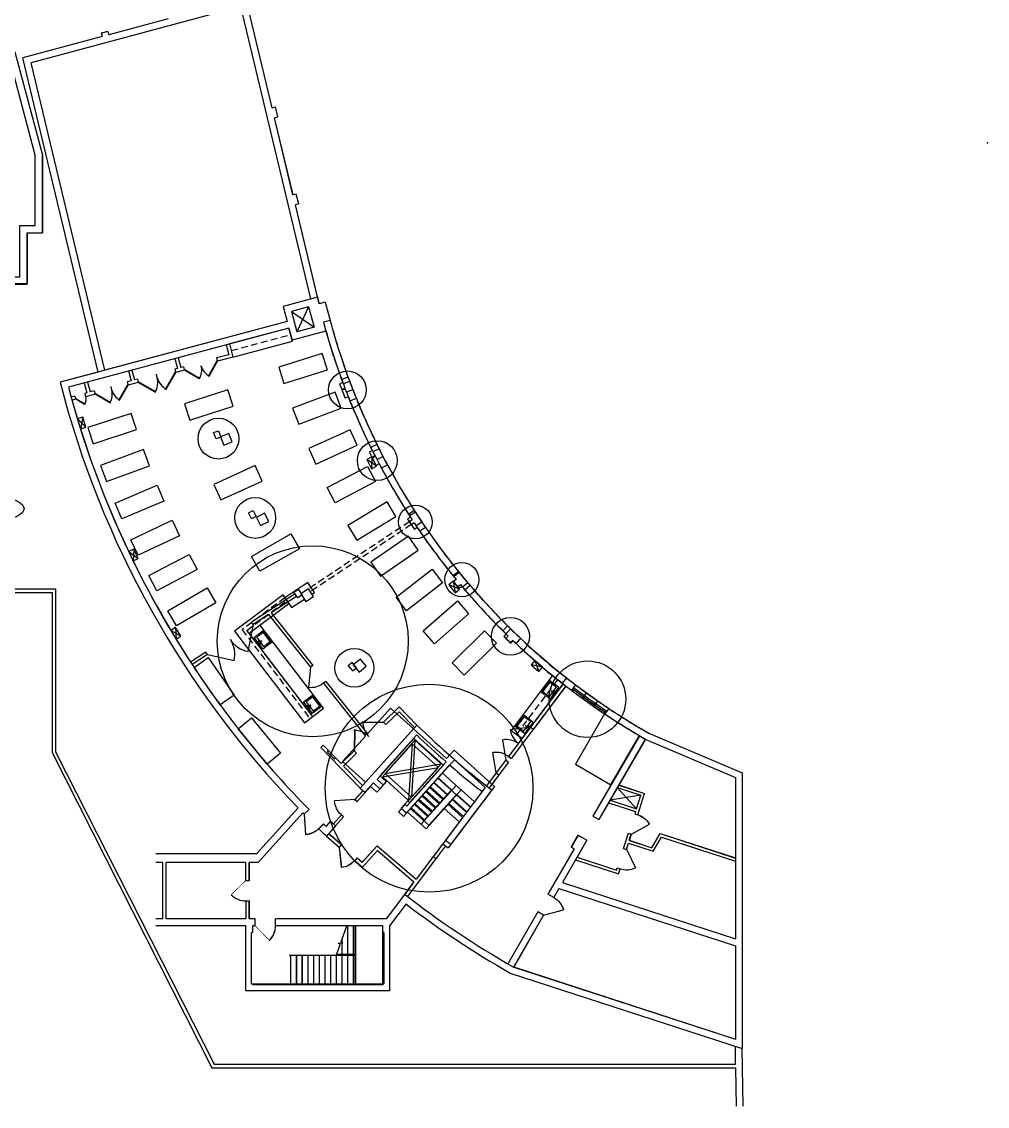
# Model space of a CAD drawing. Extents: x 768 to 5193, y 49 to 3217.
# Drawn here: x 3499 to 5193, y 49 to 1952 of the extents above; entities that cross this region are included whole.
import ezdxf

# ---------------------------------------------------------------- set-up
doc = ezdxf.new("R2010")
doc.units = 0
doc.header["$LTSCALE"] = 96
doc.header["$MEASUREMENT"] = 0
doc.linetypes.add('DASHED4', pattern=[0.1875, 0.125, -0.0625])
doc.layers.get('0').update_dxf_attribs({"linetype": 'CONTINUOUS'})
for name, color, linetype in [('A-CASE-EXST', 30, 'CONTINUOUS'), ('A-CASE-OVHD-EXST', 34, 'DASHED4'), ('A-DOOR', 2, 'CONTINUOUS'), ('A-DOOR-EXST', 8, 'CONTINUOUS'), ('A-DOOR-SWNG-EXST', 203, 'CONTINUOUS'), ('A-FLOR-CASE', 3, 'CONTINUOUS'), ('A-FLOR-SHFT', 1, 'CONTINUOUS'), ('A-FLOR-STRS', 2, 'CONTINUOUS'), ('A-FURN-EXST', 34, 'CONTINUOUS'), ('A-GLAZ', 2, 'CONTINUOUS'), ('A-GLAZ-EXST', 30, 'CONTINUOUS'), ('A-GLAZ-SILL-EXST', 34, 'CONTINUOUS'), ('A-OVHD-EXST', 30, 'DASHED4'), ('A-ROOF-BELOW-EXST', 34, 'CONTINUOUS'), ('A-VERT-STRS-EXST', 34, 'CONTINUOUS'), ('A-WALL-EXST', 7, 'CONTINUOUS'), ('A-WALL-FULL', 6, 'CONTINUOUS'), ('A-WALL-SHFT-EXST', 34, 'CONTINUOUS'), ('A-WALL-SILL', 1, 'CONTINUOUS'), ('E-PANL-EXST', 30, 'CONTINUOUS'), ('L-EXTERIOR', 8, 'CONTINUOUS'), ('M-HVAC-EXST', 30, 'CONTINUOUS'), ('P-FIXT-203', 203, 'CONTINUOUS'), ('P-FIXT-EXST', 34, 'CONTINUOUS'), ('RED MARKUP', 1, 'CONTINUOUS')]:
    doc.layers.add(name, color=color, linetype=linetype)
doc.layers.add('A-NPLT', color=15, linetype='CONTINUOUS', plot=False)

# ---------------------------------------------------------------- blocks, each defined once
blk = doc.blocks.new('PP-FPLL-unverified$0$90S1')
blk.add_line((-0.5, 0), (0.207, 0.707))
blk.add_arc((-0.5, 0), 1, 0, 45)
blk = doc.blocks.new('SinkKitch-Plan')
for p, q in [((-12.5, 0.1), (-12.5, 20.1)), ((-12.5, 20.1), (12.5, 20.1)), ((12.5, 0.1), (12.5, 20.1)), ((-12.5, 0), (12.5, 0)), ((-0.3, 6.4), (-0.3, 3.3)), ((0.3, 6.4), (0.3, 3.3))]:
    blk.add_line(p, q)
for centre in [(-2.7, 2.3), (2.8, 2.3)]:
    blk.add_circle(centre, 0.5)
for centre, radius, start, end in [((0, 2.3), 1, 108.9656, 71.0344), ((0, 6.4), 0.325, 0, 180)]:
    blk.add_arc(centre, radius, start, end)
at = {"layer": 'P-FIXT-203', "linetype": 'ByBlock'}
for p, q in [((-10.5, 4.1), (-10.5, 18.1)), ((-10.5, 18.1), (10.5, 18.1)), ((-10.5, 4), (-0.3, 4)), ((-0.3, 3.3), (-0.3, 2.3)), ((0.3, 4), (10.5, 4)), ((0.3, 3.3), (0.3, 2.3)), ((10.5, 4.1), (10.5, 18.1))]:
    blk.add_line(p, q, dxfattribs=at)
blk.add_arc((0, 2.3), 0.325, 180, 0, dxfattribs=at)
blk = doc.blocks.new('*U28')
blk.add_lwpolyline([(22.1, 20.3), (21.2, 21.2), (0, 0), (0.9, -0.9)], close=True)
at = {"layer": 'A-DOOR-SWNG-EXST', "linetype": 'ByBlock'}
blk.add_arc((-3.8, -1.6), 33.8, 2.6511, 43.7611, dxfattribs=at)
blk = doc.blocks.new('*U29')
blk.add_lwpolyline([(24.9, 23.2), (24, 24), (0, 0), (0.9, -0.9)], close=True)
at = {"layer": 'A-DOOR-SWNG-EXST', "linetype": 'ByBlock'}
blk.add_arc((-4.3, -1.8), 38.3, 2.6511, 43.7611, dxfattribs=at)
blk = doc.blocks.new('*U27')
blk.add_lwpolyline([(13.6, 11.8), (12.7, 12.7), (0, 0), (0.9, -0.9)], close=True)
at = {"layer": 'A-DOOR-SWNG-EXST', "linetype": 'ByBlock'}
blk.add_arc((-2.3, -0.9), 20.3, 2.6511, 43.7611, dxfattribs=at)
blk = doc.blocks.new('*U30')
blk.add_lwpolyline([(26.3, 24.6), (25.5, 25.5), (0, 0), (0.9, -0.9)], close=True)
at = {"layer": 'A-DOOR-SWNG-EXST', "linetype": 'ByBlock'}
blk.add_arc((-4.5, -1.9), 40.6, 2.6511, 43.7611, dxfattribs=at)
blk = doc.blocks.new('cadaver table')
at = {"layer": 'A-FURN-EXST'}
blk.add_lwpolyline([(3191.6, 439.5), (3271.6, 439.5), (3271.6, 469.5), (3191.6, 469.5)], close=True, dxfattribs=at)
blk = doc.blocks.new('All')
at = {"layer": 'A-CASE-EXST'}
for points in [[(2777.9, 595.4), (2882.2, 623.4), (2876, 646.6), (2771.7, 618.6)], [(2865.8, 178.6), (2780.9, 114.7), (2903.5, -46), (2917.8, -35), (2806.1, 111.3), (2875.8, 163.5)], [(3285.1, -73.7), (3357.3, 22.1), (3338.1, 36.6), (3265.9, -59.3)]]:
    blk.add_lwpolyline(points, close=True, dxfattribs=at)
blk.add_lwpolyline([(2917.8, -35), (2936.9, -20.5), (2825.2, 125.9)], dxfattribs=at)
at = {"layer": 'A-CASE-OVHD-EXST'}
blk.add_line((2774.8, 607), (2879.1, 635), dxfattribs=at)
blk.add_lwpolyline([(3285.1, -73.7), (3275.5, -66.5), (3347.7, 29.4), (3357.3, 22.1)], dxfattribs=at)
at = {"layer": 'A-DOOR-EXST'}
blk.add_line((3239.7, -133.9), (3233.8, -98.4), dxfattribs=at)
at = {"layer": 'A-DOOR-EXST', "const_width": 1}
for points in [[(2800.7, -322.5), (2774.9, -347.6)], [(2816.7, -402), (2841.8, -427.9)]]:
    blk.add_lwpolyline(points, dxfattribs=at)
at = {"layer": 'A-DOOR-EXST'}
for points in [[(2774.9, -347.6, 0.202787), (2800.7, -358.5)], [(2841.8, -427.9, 0.202787), (2852.7, -402)]]:
    blk.add_lwpolyline(points, format="xyb", dxfattribs=at)
blk.add_arc((3239.7, -133.9), 36, 53, 99.4342, dxfattribs=at)
at = {"layer": 'A-GLAZ-EXST'}
blk.add_line((3394.1, -1.8), (3430.2, -26.9), dxfattribs=at)
at = {"layer": 'A-GLAZ-SILL-EXST'}
for p, q in [((3395.9, 0.7), (3392.3, -4.2)), ((3394.2, 1.8), (3433.6, -25.6)), ((3397.8, 6.6), (3437.2, -20.8)), ((3392.3, -4.2), (3390.7, -3.1)), ((3392.3, -4.2), (3428.4, -29.4)), ((3432, -24.5), (3428.4, -29.4)), ((3430.1, -30.5), (3428.4, -29.4))]:
    blk.add_line(p, q, dxfattribs=at)
for centre, radius, start, end in [((4110.5, 973.3), 1203.6, 195.0901, 200.4512), ((4191.3, 1001.6), 1301.3, 196.0786, 200.3747), ((4070.2, 956.8), 1172, 201.9623, 206.7334), ((4070.2, 956.8), 1160, 201.9623, 206.7334), ((4136.2, 992), 1246.9, 208.2988, 212.7835), ((4136.2, 992), 1234.9, 208.2988, 212.7835), ((4050.1, 933.8), 1142.9, 214.2879, 219.1808), ((4050.1, 933.8), 1130.9, 214.2879, 219.1808), ((4004.3, 882.5), 1062.8, 220.3261, 225.5284), ((4004.3, 882.5), 1074.8, 220.3261, 225.5284), ((3954.6, 802.8), 971, 226.2266, 232.4518), ((3954.6, 802.8), 983, 226.2266, 232.4518)]:
    blk.add_arc(centre, radius, start, end, dxfattribs=at)
at = {"layer": 'A-NPLT'}
blk.add_point((4101.4, 971.3), dxfattribs=at)
at = {"layer": 'A-OVHD-EXST'}
for p, q in [((3087.4, 306.7), (2910.5, 189)), ((3090.7, 301.7), (2913.8, 184.1))]:
    blk.add_line(p, q, dxfattribs=at)
at = {"layer": 'A-ROOF-BELOW-EXST'}
for p, q in [((2791.8, 1210.6), (2423.8, 1111.9)), ((2664.4, 1188.8), (2560.1, 1160.9)), ((2558.6, 1166.7), (2547, 1163.6)), ((2547, 1163.6), (2548.5, 1157.8)), ((2558.6, 1166.7), (2560.1, 1160.9)), ((2548.5, 1157.8), (2409.4, 1120.5))]:
    blk.add_line(p, q, dxfattribs=at)
at = {"layer": 'A-ROOF-BELOW-EXST', "extrusion": (0, 0, -1)}
for p, q in [((2914.7, 697.7), (2791.8, 1210.6)), ((2846.7, 1033), (2804.8, 1208.2)), ((2541.3, 569.3), (2409.4, 1120.5)), ((2552.9, 572.4), (2423.8, 1111.9)), ((2846.7, 1033), (2852.6, 1034.4)), ((2856.7, 1016.9), (2852.6, 1034.4)), ((2850.9, 1015.5), (2856.7, 1016.9)), ((2883.3, 880.3), (2850.9, 1015.5)), ((2889.1, 881.7), (2883.3, 880.3)), ((2893.3, 864.2), (2889.1, 881.7)), ((2893.3, 864.2), (2887.5, 862.8)), ((2926.4, 700.5), (2887.5, 862.8))]:
    blk.add_line(p, q, dxfattribs=at)
at = {"layer": 'A-VERT-STRS-EXST'}
for p, q in [((3153.5, -172.5), (3129.7, -151)), ((3137.1, -142.9), (3192.9, -193.1)), ((3112.7, -217.8), (3160.8, -164.3)), ((3139.4, -188.1), (3115.7, -166.7)), ((3146.1, -180.6), (3122.3, -159.2)), ((3119.4, -210.4), (3095.6, -188.9)), ((3126, -202.9), (3102.3, -181.5)), ((3132.7, -195.5), (3109, -174.1)), ((3179.6, -210.8), (3155, -188.7)), ((3186.2, -202), (3162.4, -180.5)), ((3121.6, -225.8), (3088.9, -196.4)), ((3173.6, -218.8), (3148.3, -196.1)), ((2979.7, -451.8), (2979.7, -402)), ((2989.7, -451.8), (2989.7, -402)), ((2992.7, -402), (2992.7, -504)), ((2969.7, -451.8), (2969.7, -424.5)), ((2992.7, -454.3), (2876.7, -454.3)), ((2879.7, -504), (2879.7, -454.3)), ((2889.7, -504), (2889.7, -454.3)), ((2899.7, -504), (2899.7, -454.3)), ((2909.7, -504), (2909.7, -454.3)), ((2919.7, -504), (2919.7, -454.3)), ((2929.7, -504), (2929.7, -454.3)), ((2939.7, -504), (2939.7, -454.3)), ((2949.7, -504), (2949.7, -454.3)), ((2959.7, -504), (2959.7, -454.3)), ((2960.2, -451.8), (2992.7, -451.8)), ((2969.7, -504), (2969.7, -454.3)), ((2979.7, -504), (2979.7, -454.3)), ((2989.7, -504), (2989.7, -454.3))]:
    blk.add_line(p, q, dxfattribs=at)
for points in [[(3169.8, -172.3), (3121.6, -225.8)], [(2959.4, -453.2), (2965.9, -435.2), (2962.6, -432.7), (2970.4, -431.9), (2967.6, -430.2), (2977.8, -402)]]:
    blk.add_lwpolyline(points, dxfattribs=at)
at = {"layer": 'A-WALL-EXST'}
for p, q in [((2926.4, 700.5), (2865.9, 684.3)), ((2926.4, 700.5), (2929.2, 688.8)), ((2939.9, 691.7), (2929.2, 688.8)), ((2939.9, 691.7), (2948.4, 660)), ((2865.9, 684.3), (2872.9, 658.2)), ((2910.6, 683.8), (2880.6, 675.8)), ((2880.6, 675.8), (2890.2, 640)), ((2910.6, 683.8), (2920.1, 648.1)), ((2872.9, 658.2), (2474.7, 551.5)), ((2920.1, 648.1), (2890.2, 640)), ((2948.4, 660), (2936.8, 656.8)), ((2936.8, 656.8), (2941, 641.2)), ((2876, 646.6), (2489.4, 542.9)), ((2876, 646.6), (2881.7, 625.3)), ((2941, 641.2), (2881.7, 625.3)), ((2765.9, 617.1), (2770.6, 599.7)), ((2771.7, 618.6), (2777.9, 595.4)), ((2676.1, 593), (2680.7, 575.6)), ((2681.9, 594.5), (2686.5, 577.2)), ((2770.6, 599.7), (2749.3, 594)), ((2749.3, 594), (2750.9, 588.2)), ((2777.9, 595.4), (2750.9, 588.2)), ((2594.9, 571.2), (2599.6, 553.9)), ((2600.7, 572.8), (2605.4, 555.4)), ((2680.7, 575.6), (2675.9, 574.3)), ((2675.9, 574.3), (2677.5, 568.5)), ((2692.9, 572.7), (2677.5, 568.5)), ((2691.4, 578.5), (2686.5, 577.2)), ((2691.4, 578.5), (2692.9, 572.7)), ((2522.5, 551.8), (2527.2, 534.4)), ((2599.6, 553.9), (2592.4, 551.9)), ((2592.4, 551.9), (2593.9, 546.1)), ((2610.2, 556.7), (2605.4, 555.4)), ((2610.2, 556.7), (2611.8, 550.9)), ((2643.1, 565.5), (2644.6, 559.7)), ((2982.7, 552.8), (2971.5, 548.6)), ((2516.7, 550.3), (2521.4, 532.9)), ((2521.4, 532.9), (2517.8, 531.9)), ((2534.4, 536.4), (2527.2, 534.4)), ((2534.4, 536.4), (2536, 530.6)), ((2563.4, 544.2), (2564.9, 538.4)), ((2611.8, 550.9), (2593.9, 546.1)), ((2974.4, 541), (2968.8, 538.9)), ((2500.4, 527.3), (2494, 525.6)), ((2502, 521.5), (2495.6, 519.8)), ((2500.4, 527.3), (2502, 521.5)), ((2517.8, 531.9), (2519.4, 526.1)), ((2536, 530.6), (2519.4, 526.1)), ((2980.3, 526), (2974.6, 523.7)), ((2994.3, 523), (2983.2, 518.5)), ((3027.1, 422.3), (3021.8, 419.5)), ((3034.2, 434.9), (3023.4, 429.6)), ((3034.5, 408.1), (3029.2, 405.3)), ((3048.9, 406.5), (3038.3, 400.9)), ((3092.4, 310), (3087.4, 306.7)), ((3098, 323.3), (3087.9, 316.8)), ((3101.2, 296.7), (3096.3, 293.3)), ((3115.7, 296.7), (3105.8, 289.9)), ((3173.5, 219.3), (3164.2, 211.7)), ((3169.3, 205.5), (3164.7, 201.7)), ((3179.6, 193.1), (3175, 189.3)), ((3194, 194.7), (3184.9, 186.9)), ((3259.8, 124), (3251.3, 115.5)), ((3257.1, 109.8), (3252.9, 105.5)), ((3268.7, 98.6), (3264.5, 94.3)), ((3282.8, 101.8), (3274.6, 93)), ((3357.3, 22.1), (3261.4, -105.2)), ((3363, 32.9), (3355.6, 23.5)), ((3362.1, 18.5), (3266.2, -108.8)), ((3397.8, 6.6), (3390.7, -3.1)), ((3069.4, -18.1), (3042.1, -44.8)), ((3100.6, -50), (3069.4, -18.1)), ((3069.3, -26.6), (3046.3, -49.1)), ((3096.3, -54.2), (3069.3, -26.6)), ((3437.2, -20.8), (3430.1, -30.5)), ((3100.6, -50), (3001.1, -160.4)), ((3042.1, -44.8), (3046.3, -49.1)), ((3100.3, -67.2), (3035.8, -138.9)), ((3491, -68.6), (3409.4, -209.8)), ((3501.4, -74.6), (3419.8, -215.8)), ((3501.3, -74.7), (3659.4, -141.7)), ((3507.4, -64.2), (3671.4, -133.8)), ((2931.8, -89.6), (2936.1, -85.5)), ((3001.1, -160.4), (2931.8, -89.6)), ((2967.7, -117.7), (2936, -85.4)), ((2990.5, -95), (2994.7, -99.2)), ((2990.7, -95.2), (2967.7, -117.7)), ((2994.9, -99.5), (2971.9, -122)), ((3261.4, -105.2), (3266.2, -108.8)), ((3005.2, -156), (2971.9, -122)), ((3157.9, -119.7), (3082.2, -203.8)), ((3151.9, -114.5), (3087.8, -185.7)), ((3024.3, -151.6), (3009.5, -168)), ((3024.3, -151.6), (3035.4, -161.7)), ((3046.9, -148.9), (3035.4, -161.7)), ((3035.8, -138.9), (3046.9, -148.9)), ((3239.7, -133.9), (3222.6, -156.6)), ((3244.5, -137.5), (3227.4, -160.3)), ((3239.7, -133.9), (3244.5, -137.5)), ((3659.4, -141.7), (3659.4, -424.8)), ((3671.4, -133.8), (3671.4, -617.3)), ((2992.1, -180.8), (3006.1, -165)), ((2996, -184.3), (3010.1, -168.5)), ((3001.1, -160.4), (3010.1, -168.5)), ((3215, -166.7), (3150.8, -251.8)), ((3232.1, -163.9), (3160.4, -259.2)), ((3452.2, -159.8), (3493.5, -173.2)), ((3454.8, -155.2), (3500.1, -169.9)), ((3488, -207.2), (3500.1, -169.9)), ((2992.1, -180.8), (2996, -184.3)), ((3084.8, -183), (3073.3, -195.8)), ((3084.8, -183), (3087.8, -185.7)), ((3436.8, -186.4), (3484.3, -201.8)), ((3439.5, -181.7), (3485.9, -196.8)), ((3485.9, -196.8), (3493.5, -173.2)), ((2892.1, -195.4), (2819.5, -276)), ((2900.5, -204), (2822.1, -291)), ((2902.9, -206.4), (2911.4, -198)), ((2954.1, -223.5), (2968.2, -207.7)), ((2971.9, -211.1), (2967.5, -207.7)), ((3073.3, -195.8), (3082.2, -203.8)), ((3484.3, -201.8), (3483, -205.6)), ((3483, -205.6), (3488, -207.2)), ((2928.4, -231.8), (2937.2, -223.2)), ((2949.4, -218.7), (2941.3, -227.6)), ((2958, -227), (2942, -244.8)), ((2958, -227), (2972.1, -211.2)), ((3409.4, -209.8), (3419.8, -215.8)), ((2941.9, -244.8), (2964.4, -264.1)), ((2945.8, -240.2), (2968.3, -259.6)), ((3383.3, -243.2), (3371.3, -264)), ((3383.3, -243.2), (3398.8, -252.2)), ((3463.2, -266.4), (3471.9, -239.8)), ((3471.9, -239.8), (3476.9, -241.4)), ((3473.4, -252.3), (3476.9, -241.4)), ((3513, -265.1), (3527.3, -240.4)), ((3515.4, -271.5), (3529.8, -246.7)), ((3527.3, -240.4), (3659.4, -283.3)), ((3529.8, -246.7), (3659.4, -288.8)), ((2968.4, -259.6), (2964.4, -264.1)), ((3030.9, -261.9), (3004.8, -290.9)), ((3030.9, -261.9), (3099.1, -320.5)), ((3398.8, -252.2), (3356.1, -326.3)), ((3371.3, -264), (3376.4, -267)), ((3468.2, -268.1), (3471.7, -257.3)), ((3471.7, -257.3), (3515.4, -271.5)), ((3473.4, -252.3), (3513, -265.1)), ((2819.5, -276), (2642.5, -276)), ((2995.7, -283), (2991.7, -287.6)), ((2995.7, -283), (3004.8, -290.9)), ((3031.4, -270.2), (3005.3, -299.2)), ((3031.4, -270.2), (3095.5, -325.3)), ((3133.9, -284.3), (3084, -350.6)), ((3129.2, -280.6), (3099.1, -320.5)), ((3376.4, -267), (3330.5, -346.5)), ((3381.6, -282), (3450.9, -304.5)), ((3463.2, -266.4), (3468.2, -268.1)), ((2654.7, -291), (2642.5, -291)), ((2654.7, -390), (2654.7, -291)), ((2660.7, -390), (2660.7, -291)), ((2800.7, -291), (2660.7, -291)), ((2800.7, -322.5), (2800.7, -291)), ((2822.1, -291), (2806.7, -291)), ((2806.7, -322.5), (2806.7, -291)), ((2991.7, -287.6), (3005.3, -299.2)), ((3378.9, -286.6), (3454.2, -311.1)), ((3450.9, -304.5), (3452.1, -300.7)), ((3452.1, -300.7), (3457.1, -302.3)), ((3454.2, -311.1), (3457.1, -302.3)), ((2800.7, -322.5), (2806.7, -322.5)), ((3095.5, -325.3), (3079.2, -347)), ((3349.9, -336.9), (3340.9, -352.5)), ((3349.9, -336.9), (3659.4, -437.4)), ((3356.1, -326.3), (3659.4, -424.8)), ((2800.7, -358.5), (2806.7, -358.5)), ((2800.7, -358.5), (2800.7, -390)), ((2806.7, -390), (2806.7, -358.5)), ((3079.2, -346.9), (3046.7, -390)), ((3340.9, -352.5), (3330.5, -346.5)), ((3081.5, -363.8), (3052.7, -402)), ((3312.5, -377.6), (3260, -468.7)), ((3322.9, -383.6), (3312.5, -377.6)), ((2654.7, -390), (2642.5, -390)), ((2800.7, -390), (2660.7, -390)), ((2816.7, -390), (2806.7, -390)), ((2816.7, -402), (2816.7, -390)), ((3046.7, -390), (2852.7, -390)), ((2852.7, -402), (2852.7, -390)), ((3322.9, -383.6), (3270.4, -474.7)), ((2800.7, -402), (2642.5, -402)), ((2800.7, -516), (2800.7, -402)), ((2810.7, -504), (2810.7, -414)), ((2812.7, -414), (2810.7, -414)), ((2816.7, -402), (2812.7, -402)), ((2812.7, -414), (2812.7, -402)), ((3040.7, -402), (2852.7, -402)), ((3040.7, -506), (3040.7, -402)), ((3042.7, -414), (3040.7, -414)), ((3042.7, -414), (3042.7, -504)), ((3052.7, -402), (3052.7, -516)), ((3659.4, -437.4), (3659.4, -600.8)), ((3270.5, -474.5), (3659.4, -600.8)), ((3264.4, -485.1), (3671.4, -617.3)), ((2810.7, -504), (3042.7, -504)), ((2812.7, -506), (2812.7, -504)), ((3040.7, -506), (2812.7, -506)), ((3052.7, -516), (2800.7, -516))]:
    blk.add_line(p, q, dxfattribs=at)
for points in [[(2078.5, 723.8), (2416.7, 723.8), (2416.7, 813.8), (2443.7, 813.8), (2443.7, 951.8), (2396, 1130.8), (2065.7, 1130.8)], [(2078.5, 736.6), (2404, 736.6), (2404, 826.5), (2431, 826.5), (2431, 950.1), (2386.2, 1118), (2078.5, 1118)], [(2916.6, 179.9), (2920.7, 182.6), (2909.1, 200.1), (2869.1, 173.5)], [(2872.4, 168.5), (2880.7, 156.1), (2903.2, 171)]]:
    blk.add_lwpolyline(points, dxfattribs=at)
for points in [[(2770.8, 461.6), (2755.9, 455.8), (2761.7, 440.9), (2776.6, 446.7)], [(2826.5, 300), (2840.7, 307.4), (2833.3, 321.6), (2819.1, 314.2)], [(2906, 166.8), (2919.3, 175.7), (2910.5, 189), (2897.1, 180.2)], [(2999.4, 43.1), (3011.6, 53.3), (3001.4, 65.6), (2989.1, 55.4)]]:
    blk.add_lwpolyline(points, close=True, dxfattribs=at)
at = {"layer": 'A-WALL-EXST', "color": 5, "linetype": 'DASHED4'}
blk.add_lwpolyline([(2869.1, 173.5), (2794, 117.3), (2913, -38.7), (2917.8, -35), (2802.4, 116.1), (2872.4, 168.5)], close=True, dxfattribs=at)
at = {"layer": 'A-WALL-EXST'}
for centre, radius, start, end in [((4097.5, 969.1), 1189.9, 200.4808, 202.0216), ((4096.1, 967.6), 1674, 194.3947, 224.0058), ((4096.1, 967.6), 1662, 194.804, 213.2581), ((4097.5, 969.1), 1207.9, 200.866, 201.6364), ((4097.5, 969.1), 1201.9, 200.4808, 200.866), ((4097.5, 969.1), 1201.9, 201.633, 202.0216), ((4097.5, 969.1), 1207.9, 207.0632, 207.8259), ((4097.5, 969.1), 1201.9, 206.674, 207.0632), ((4097.5, 969.1), 1189.9, 206.674, 208.2149), ((4097.5, 969.1), 1201.9, 207.8259, 208.2149), ((4097.5, 969.1), 1207.9, 213.2563, 214.019), ((4097.5, 969.1), 1201.9, 212.8674, 213.2563), ((4097.5, 969.1), 1189.9, 212.8674, 214.4082), ((4097.5, 969.1), 1201.9, 214.019, 214.4082), ((4097.5, 969.1), 1201.9, 219.0605, 219.4445), ((4097.5, 969.1), 1189.9, 219.0605, 220.6013), ((4097.5, 969.1), 1207.9, 219.4445, 220.2119), ((4097.5, 969.1), 1201.9, 220.2119, 220.6013), ((4097.5, 969.1), 1201.9, 225.2532, 225.6416), ((4097.5, 969.1), 1189.9, 225.2532, 226.794), ((4097.5, 969.1), 1207.9, 225.6416, 226.4043), ((4097.5, 969.1), 1201.9, 226.4043, 226.794), ((4096.1, 967.6), 1662, 213.2581, 224.5341), ((4097.5, 969.1), 1201.9, 231.8843, 233.9831), ((4097.5, 969.1), 1189.9, 231.8843, 233.9831), ((4097.5, 969.1), 1201.9, 236.2717, 240.2675), ((4097.5, 969.2), 1190.1, 236.2952, 240.2701), ((4133.8, 1009.3), 1479.7, 225.7141, 232.4562), ((4133.8, 1009.3), 1492.4, 226.1676, 228.854), ((4133.8, 1009.3), 1492.4, 229.1612, 232), ((4096.1, 967.6), 1674, 224.4174, 224.5341), ((4096.1, 967.6), 1662, 225.7751, 225.9853), ((4096.1, 967.6), 1650, 225.9707, 226.3876), ((4096.1, 967.6), 1674, 225.7662, 226.4107), ((4104.6, 978.8), 1557, 232.2244, 232.666), ((4104.6, 978.8), 1593, 232.2419, 232.4578), ((4096.1, 967.6), 1662, 232.2734, 240.2068), ((4096.1, 967.6), 1674, 232.6894, 240.2054)]:
    blk.add_arc(centre, radius, start, end, dxfattribs=at)
at = {"layer": 'A-WALL-SHFT-EXST'}
for p, q in [((3097.1, -76.7), (3091, -176.2)), ((3044.9, -134.7), (3143.2, -118.2))]:
    blk.add_line(p, q, dxfattribs=at)
blk.add_lwpolyline([(3044.9, -134.7), (3097.1, -76.7), (3143.2, -118.2), (3091, -176.2)], close=True, dxfattribs=at)
at = {"layer": 'E-PANL-EXST'}
for p, q in [((2945.6, -95.1), (2943.4, -97.2)), ((2956, -110.1), (2943.4, -97.2)), ((2958.2, -108), (2956, -110.1))]:
    blk.add_line(p, q, dxfattribs=at)
at = {"layer": 'M-HVAC-EXST'}
for p, q in [((2520, 472.9), (2505.2, 487.1)), ((2514.7, 490.1), (2510.5, 469.9)), ((3021.4, 420.4), (3020.8, 399.8)), ((3029.6, 404.4), (3012.5, 415.8)), ((2595.1, 254.3), (2611.9, 242.4)), ((2604.1, 258.6), (2602.9, 238.1)), ((2604.1, 258.6), (2602.9, 238.1)), ((3175.6, 188.5), (3156.4, 196)), ((3164.1, 202.4), (3167.9, 182.1)), ((2686.7, 105.9), (2668.9, 116.1)), ((2677.4, 121.3), (2678.2, 100.7)), ((3307.3, 63), (3314.5, 43.7)), ((3321, 51.3), (3300.8, 55.4))]:
    blk.add_line(p, q, dxfattribs=at)
for points in [[(2510.5, 469.9), (2520, 472.9), (2514.7, 490.1), (2505.2, 487.1)], [(3020.8, 399.8), (3029.6, 404.4), (3021.4, 420.4), (3012.5, 415.8)], [(2602.9, 238.1), (2611.9, 242.4), (2604.1, 258.6), (2595.1, 254.3)], [(2602.9, 238.1), (2611.9, 242.4), (2604.1, 258.6), (2595.1, 254.3)], [(3167.9, 182.1), (3175.6, 188.5), (3164.1, 202.4), (3156.4, 196)], [(2678.2, 100.7), (2686.7, 105.9), (2677.4, 121.3), (2668.9, 116.1)], [(3314.5, 43.7), (3321, 51.3), (3307.3, 63), (3300.8, 55.4)]]:
    blk.add_lwpolyline(points, close=True, dxfattribs=at)
at = {"layer": 'A-DOOR-EXST', "xscale": -1}
for name, p, rotation in [('*U28', (2692.9, 572.7), 195.0049203828635), ('*U29', (2611.8, 550.9), 195.0049203828635), ('*U28', (2536, 530.6), 195.0049203828635), ('*U27', (2502, 521.5), 195.0049203828635), ('*U30', (3042.1, -44.8), 44.41059605965017)]:
    blk.add_blockref(name, p, dxfattribs=dict(at, rotation=rotation))
at = {"layer": 'A-DOOR-EXST'}
for name, p, rotation in [('*U28', (2750.9, 588.2), 195.0049203828635), ('*U29', (2677.5, 568.5), 195.0049203828635), ('*U28', (2593.9, 546.1), 195.0049203828635), ('*U30', (2990.5, -95), 44.41059605965022)]:
    blk.add_blockref(name, p, dxfattribs=dict(at, rotation=rotation))
for p, xscale, yscale, zscale, rotation in [((2980.1, -194.2), -36, 36, 36, 47.99999999999999), ((2916.5, -218.2), -36, 36, 36, 138.8961749278454), ((3481.9, -224.2), -36, 36, 36, 253.8147801231887), ((2978.4, -275.5), -35.9999999999998, 35.9999999999998, 36, 140.7707952631403), ((3462.7, -285), 35.99999999999996, 35.99999999999996, 35.99999999999996, 250.8027988471156), ((3331.9, -368.1), -35.99999999999991, 35.99999999999991, 36, 240.0000000000005)]:
    blk.add_blockref('PP-FPLL-unverified$0$90S1', p, dxfattribs=dict(at, xscale=xscale, yscale=yscale, zscale=zscale, rotation=rotation))
at = {"layer": 'A-FURN-EXST'}
for p, rotation in [((5845.7, 1982.2), 197.5303786135721), ((-199.6, -914.8), 17.91400608756578), ((5783, 2081.8), 200.8687925603666), ((-367.3, -959.8), 17.98307720545307), ((5713.2, 2179.8), 204.2513966042888), ((-280.4, -1150.2), 20.45791065563663), ((30.7, -1372.4), 24.37036035603183), ((5555.4, 2364.7), 211.0614474483723), ((5468.2, 2450.2), 214.4747705732721)]:
    blk.add_blockref('cadaver table', p, dxfattribs=dict(at, rotation=rotation))
at = {"layer": 'A-FURN-EXST', "xscale": -1}
for p, rotation in [((6059, 1469.3), 27.65334518176272), ((-539.7, -498), 202.9074526164001), ((-473.7, -693.8), 205.3420168725093), ((-180.9, -951), 209.650866326496), ((-398.5, -886.5), 207.7790100984995), ((5936.2, 1809.5), 37.82112462856688), ((-315.2, -1076.8), 210.2284978423537), ((5880.4, 1919.9), 41.2625709456544), ((5819.6, 2024.7), 44.65922324665165), ((1271.5, 2938.8), 124.8439217097754), ((1123.4, 2707.2), 129.4177176262924)]:
    blk.add_blockref('cadaver table', p, dxfattribs=dict(at, rotation=rotation))
at = {"layer": 'P-FIXT-EXST', "xscale": -1}
for p, rotation in [((2822.7, 93.8), 307.33938120983), ((3296.8, -54.7), 53.00266680364108)]:
    blk.add_blockref('SinkKitch-Plan', p, dxfattribs=dict(at, rotation=rotation))
at = {"layer": 'P-FIXT-EXST'}
for p, rotation in [((3342.2, 5.7), 52.99733319636126), ((2909.2, -19.5), 307.3393812098295)]:
    blk.add_blockref('SinkKitch-Plan', p, dxfattribs=dict(at, rotation=rotation))

msp = doc.modelspace()

# ---------------------------------------------------------------- linework, layer by layer
at = {"layer": 'A-DOOR'}
for p, q in [((3904.9, 894.4), (3895.6, 847.3)), ((3824.4, 842.1), (3871.2, 831.4)), ((4391.5, 714.7), (4355.8, 709.9)), ((4348.8, 656.8), (4342.9, 692.3))]:
    msp.add_line(p, q, dxfattribs=at)
at = {"layer": 'A-DOOR', "const_width": 1}
for points in [[(3891.9, 445.7), (3866.1, 420.6)], [(3907.9, 366.2), (3933, 340.4)]]:
    msp.add_lwpolyline(points, dxfattribs=at)
at = {"layer": 'A-DOOR'}
for points in [[(3866.1, 420.6, 0.202787), (3891.9, 409.7)], [(3933, 340.4, 0.202787), (3943.9, 366.2)]]:
    msp.add_lwpolyline(points, format="xyb", dxfattribs=at)
for centre, radius, start, end in [((3904.9, 894.4), 48, 213, 258.8535), ((3824.4, 842.1), 48, 347.1465, 33), ((4391.5, 714.7), 36, 187.7272, 233.5807), ((4348.8, 656.8), 36, 53.5807, 99.4342)]:
    msp.add_arc(centre, radius, start, end, dxfattribs=at)
at = {"layer": 'A-FLOR-CASE'}
for p, q in [((4521.1, 737.9), (4470, 649.4)), ((4470, 649.4), (4532.4, 613.4))]:
    msp.add_line(p, q, dxfattribs=at)
msp.add_lwpolyline([(4532.4, 613.4), (4582.2, 699.7)], dxfattribs=at)
at = {"layer": 'A-FLOR-SHFT'}
for p, q in [((4183.5, 685.1), (4177.4, 585.7)), ((4131.3, 627.1), (4229.6, 643.6))]:
    msp.add_line(p, q, dxfattribs=at)
msp.add_lwpolyline([(4131.3, 627.1), (4183.5, 685.1), (4229.6, 643.6), (4177.4, 585.7)], close=True, dxfattribs=at)
for points in [[(4584.8, 595), (4530.8, 586.5)], [(4543.4, 608.4), (4577.1, 571.5)]]:
    msp.add_lwpolyline(points, dxfattribs=at)
at = {"layer": 'A-FLOR-STRS'}
for p, q in [((4236.9, 633.8), (4292.7, 583.6)), ((4199.1, 544), (4260.6, 612.4)), ((4239.2, 588.6), (4215.5, 610)), ((4245.9, 596.1), (4222.1, 617.5)), ((4253.3, 604.2), (4229.5, 625.7)), ((4225.8, 573.8), (4202.1, 595.2)), ((4232.5, 581.2), (4208.8, 602.6)), ((4286, 574.7), (4262.2, 596.2)), ((4205.8, 551.5), (4182, 572.9)), ((4212.5, 558.9), (4188.7, 580.3)), ((4219.2, 566.3), (4195.4, 587.8)), ((4273.4, 557.9), (4248.1, 580.6)), ((4279.4, 565.9), (4254.8, 588)), ((4175.3, 565.5), (4208, 536)), ((4070.9, 316.5), (4070.9, 366.2)), ((4080.9, 316.5), (4080.9, 366.2)), ((4083.9, 366.2), (4083.9, 264.2)), ((4060.9, 316.5), (4060.9, 343.8)), ((4083.9, 314), (3967.9, 314)), ((3970.9, 264.2), (3970.9, 314)), ((3980.9, 264.2), (3980.9, 314)), ((3990.9, 264.2), (3990.9, 314)), ((4000.9, 264.2), (4000.9, 314)), ((4010.9, 264.2), (4010.9, 314)), ((4020.9, 264.2), (4020.9, 314)), ((4030.9, 264.2), (4030.9, 314)), ((4040.9, 264.2), (4040.9, 314)), ((4050.9, 264.2), (4050.9, 314)), ((4051.4, 316.5), (4083.9, 316.5)), ((4060.9, 264.2), (4060.9, 314)), ((4070.9, 264.2), (4070.9, 314)), ((4080.9, 264.2), (4080.9, 314))]:
    msp.add_line(p, q, dxfattribs=at)
for points in [[(4269.6, 604.4), (4208, 536)], [(4050.6, 315.1), (4057.1, 333.1), (4053.9, 335.6), (4061.6, 336.3), (4058.9, 338.1), (4069, 366.2)]]:
    msp.add_lwpolyline(points, dxfattribs=at)
at = {"layer": 'A-GLAZ'}
msp.add_line((4466.6, 780.4), (4502.2, 754.5), dxfattribs=at)
at = {"layer": 'A-WALL-FULL'}
for p, q in [((3883.1, 1978.8), (3515, 1880.2)), ((3755.7, 1957.1), (3651.4, 1929.1)), ((3639.8, 1926), (3500.7, 1888.7)), ((3649.8, 1934.9), (3638.2, 1931.8)), ((3638.2, 1931.8), (3639.8, 1926)), ((3649.8, 1934.9), (3651.4, 1929.1)), ((4017.6, 1468.7), (3957.2, 1452.5)), ((3957.2, 1452.5), (3964.2, 1426.4)), ((4001.8, 1452.1), (3971.9, 1444)), ((4001.8, 1452.1), (4011.4, 1416.3)), ((4031.1, 1459.9), (4020.4, 1457)), ((4031.1, 1459.9), (4039.6, 1428.2)), ((3971.9, 1444), (3981.5, 1408.3)), ((4039.6, 1428.2), (4028.1, 1425.1)), ((3967.3, 1414.8), (3580.6, 1311.2)), ((3964.2, 1426.4), (3644.2, 1340.7)), ((3967.3, 1414.8), (3973, 1393.6)), ((4032.4, 1409.5), (3973, 1393.6)), ((4011.4, 1416.3), (3981.5, 1408.3)), ((3632.6, 1337.5), (3566, 1319.7)), ((4062, 1319), (4056.3, 1316.9)), ((4071.1, 1328.8), (4059.9, 1324.6)), ((4066.2, 1307.7), (4060.6, 1305.6)), ((4079.6, 1306.4), (4068.4, 1302.1)), ((4113.7, 1199.9), (4108.3, 1197.1)), ((4121.7, 1210.7), (4111, 1205.2)), ((4119.1, 1189.2), (4113.7, 1186.4)), ((4132.5, 1189.2), (4121.8, 1183.8)), ((4187.4, 1094.5), (4177.4, 1087.9)), ((4180.6, 1082.8), (4175.6, 1079.6)), ((4187.2, 1072.8), (4182.2, 1069.5)), ((4200.6, 1074.4), (4190.5, 1067.8)), ((4260.5, 973.7), (4255.9, 969.9)), ((4266, 986.1), (4256.7, 978.4)), ((2350.5, 957), (3558.1, 957)), ((3558.1, 957), (3558.1, 671.3)), ((4268.2, 964.5), (4263.6, 960.7)), ((4281.3, 967.6), (4272.1, 959.9)), ((2350.5, 951), (3552.1, 951)), ((3552.1, 951), (3552.1, 669.8)), ((3978.2, 948.7), (3901.9, 898.9)), ((3981, 944.3), (3936, 914.9)), ((3936, 914.9), (4009.5, 823)), ((3904.8, 894.5), (3901.9, 898.9)), ((3931.6, 912), (3904.8, 894.5)), ((3931.6, 912), (4005.4, 819.7)), ((4356.5, 886.9), (4348.2, 878.2)), ((4352.2, 874.3), (4348, 870)), ((4360.9, 866), (4356.7, 861.7)), ((4373.8, 870.2), (4365.5, 861.6)), ((3821.6, 846.3), (3794.8, 828.8)), ((3824.5, 842), (3797.7, 824.4)), ((3824.5, 842), (3821.6, 846.3)), ((4009.5, 823), (4005.4, 819.7)), ((4032, 794.9), (4027.9, 791.6)), ((4027.9, 791.6), (4101.9, 699)), ((4032, 794.9), (4105.4, 703)), ((4448.5, 790.4), (4391.5, 714.7)), ((4453.3, 786.8), (4396.3, 711.1)), ((4470.4, 788.7), (4463.1, 779.2)), ((4145.7, 747.7), (4105.4, 703)), ((4145.7, 747.7), (4243.7, 659.4)), ((4509.2, 760.5), (4502, 750.9)), ((4185.8, 711.6), (4092.4, 607.8)), ((4391.5, 714.7), (4396.3, 711.1)), ((4598.6, 704.1), (4762.6, 634.4)), ((4101.9, 699), (4061.6, 654.4)), ((4186.7, 694.6), (4122.2, 623)), ((4186.7, 694.6), (4238.7, 647.8)), ((4582.2, 699.7), (4500.7, 558.5)), ((4592.6, 693.7), (4511.1, 552.5)), ((4592.6, 693.6), (4750.6, 626.5)), ((3552.1, 669.8), (3832.3, 117.1)), ((3558.1, 671.3), (3836, 123.1)), ((4257.1, 674.2), (4243.7, 659.4)), ((4257.1, 674.2), (4328, 610.4)), ((4061.6, 654.4), (4101.8, 618.2)), ((4258, 657.3), (4168.6, 558)), ((4238.7, 647.8), (4174.2, 576.2)), ((4258, 657.3), (4311.8, 608.9)), ((4348, 657), (4319, 618.5)), ((4352.8, 653.4), (4323.8, 614.9)), ((4348, 657), (4352.8, 653.4)), ((4762.6, 634.4), (4762.6, 150.9)), ((4110.7, 610.2), (4101.3, 599.8)), ((4110.7, 610.2), (4121.8, 600.2)), ((4133.3, 612.9), (4121.8, 600.2)), ((4122.2, 623), (4133.3, 612.9)), ((4328, 610.4), (4246.8, 502.7)), ((4546.1, 613.1), (4591.4, 598.4)), ((4750.6, 626.5), (4750.6, 343.4)), ((4083.3, 587.5), (4097.4, 603.3)), ((4087.3, 584), (4101.3, 599.8)), ((4092.4, 607.8), (4101.3, 599.8)), ((4311.8, 608.9), (4237.3, 510)), ((4543.4, 608.4), (4584.8, 595)), ((4577.1, 571.5), (4584.8, 595)), ((4579.3, 561), (4591.4, 598.4)), ((3983.4, 572.9), (3910.7, 492.2)), ((4083.3, 587.5), (4087.3, 584)), ((4171.2, 578.8), (4159.7, 566.1)), ((4171.2, 578.8), (4174.2, 576.2)), ((4528.1, 581.9), (4575.5, 566.5)), ((4530.8, 586.5), (4577.1, 571.5)), ((3991.8, 564.3), (3913.4, 477.2)), ((3994.1, 561.8), (4002.7, 570.3)), ((4045.5, 544.9), (4059.4, 560.5)), ((4049.3, 541.2), (4063.3, 557.1)), ((4063.1, 557.1), (4058.8, 560.6)), ((4159.7, 566.1), (4168.6, 558)), ((4500.7, 558.5), (4511.1, 552.5)), ((4575.5, 566.5), (4574.3, 562.7)), ((4574.3, 562.7), (4579.3, 561)), ((4019.7, 536.5), (4028.2, 544.9)), ((4040.6, 549.6), (4032.6, 540.6)), ((4049.3, 541.2), (4037.2, 527.9)), ((4033.1, 523.5), (4055.7, 504.1)), ((4037.2, 527.9), (4059.6, 508.7)), ((4474.5, 525.1), (4462.5, 504.3)), ((4490.1, 516.1), (4472.9, 486.3)), ((4474.5, 525.1), (4490.1, 516.1)), ((4554.5, 501.8), (4563.1, 528.4)), ((4563.1, 528.4), (4568.1, 526.8)), ((4564.6, 516), (4568.1, 526.8)), ((4564.6, 516), (4604.3, 503.1)), ((4604.3, 503.1), (4618.6, 527.9)), ((4606.7, 496.8), (4621, 521.6)), ((4618.6, 527.9), (4750.6, 485)), ((4621, 521.6), (4750.6, 479.5)), ((4059.7, 508.6), (4055.7, 504.1)), ((4122.1, 506.4), (4096, 477.4)), ((4122.7, 498), (4096.6, 469)), ((4122.1, 506.4), (4190.4, 447.8)), ((4122.7, 498), (4186.8, 443)), ((4242, 506.3), (4175.2, 417.7)), ((4237.2, 509.9), (4190.4, 447.8)), ((4467.7, 501.3), (4421.8, 421.8)), ((4462.5, 504.3), (4467.7, 501.3)), ((4554.5, 501.8), (4559.5, 500.2)), ((4559.5, 500.2), (4563, 511)), ((4563, 511), (4606.7, 496.8)), ((3910.7, 492.2), (3733.8, 492.2)), ((3745.9, 477.2), (3733.8, 477.2)), ((3745.9, 378.2), (3745.9, 477.2)), ((3751.9, 378.2), (3751.9, 477.2)), ((3891.9, 477.2), (3751.9, 477.2)), ((3891.9, 445.7), (3891.9, 477.2)), ((3913.4, 477.2), (3897.9, 477.2)), ((3897.9, 445.7), (3897.9, 477.2)), ((4086.9, 485.2), (4083, 480.7)), ((4083, 480.7), (4096.6, 469)), ((4086.9, 485.2), (4096, 477.4)), ((4470.2, 481.6), (4447.3, 442)), ((4470.2, 481.6), (4545.5, 457.1)), ((4472.9, 486.3), (4542.1, 463.8)), ((4542.1, 463.8), (4543.4, 467.6)), ((4543.4, 467.6), (4548.4, 465.9)), ((4545.5, 457.1), (4548.4, 465.9)), ((3891.9, 445.7), (3897.9, 445.7)), ((4186.8, 443), (4170.4, 421.3)), ((4447.3, 442), (4750.6, 343.4)), ((4170.5, 421.3), (4138, 378.2)), ((4432.2, 415.8), (4421.8, 421.8)), ((4441.2, 431.4), (4432.2, 415.8)), ((4441.2, 431.4), (4750.6, 330.8)), ((3891.9, 409.7), (3897.9, 409.7)), ((3891.9, 409.7), (3891.9, 378.2)), ((3897.9, 378.2), (3897.9, 409.7)), ((4172.8, 404.4), (4143.9, 366.2)), ((4403.8, 390.6), (4351.2, 299.6)), ((4414.2, 384.6), (4361.6, 293.6)), ((4414.2, 384.6), (4403.8, 390.6)), ((3745.9, 378.2), (3733.8, 378.2)), ((3891.9, 366.2), (3733.8, 366.2)), ((3891.9, 378.2), (3751.9, 378.2)), ((3891.9, 252.2), (3891.9, 366.2)), ((3907.9, 378.2), (3897.9, 378.2)), ((3907.9, 366.2), (3903.9, 366.2)), ((3903.9, 354.2), (3903.9, 366.2)), ((3907.9, 366.2), (3907.9, 378.2)), ((4138, 378.2), (3943.9, 378.2)), ((3943.9, 366.2), (3943.9, 378.2)), ((4131.9, 366.2), (3943.9, 366.2)), ((4131.9, 262.2), (4131.9, 366.2)), ((4143.9, 366.2), (4143.9, 252.2)), ((3901.9, 264.2), (3901.9, 354.2)), ((3903.9, 354.2), (3901.9, 354.2)), ((4133.9, 354.2), (4131.9, 354.2)), ((4133.9, 354.2), (4133.9, 264.2)), ((4750.6, 330.8), (4750.6, 167.4)), ((4361.8, 293.8), (4750.6, 167.4)), ((4355.6, 283.2), (4762.6, 150.9)), ((4143.9, 252.2), (3891.9, 252.2)), ((3901.9, 264.2), (4133.9, 264.2)), ((3903.9, 262.2), (3903.9, 264.2)), ((4131.9, 262.2), (3903.9, 262.2)), ((4751.1, 123.1), (4750.6, 154.8)), ((4764.4, 49.4), (4762.6, 150.9)), ((3832.3, 117.1), (4751.2, 117.1)), ((3836, 123.1), (4751.1, 123.1)), ((4752.4, 49.4), (4751.2, 117.1))]:
    msp.add_line(p, q, dxfattribs=at)
at = {"layer": 'A-WALL-FULL', "extrusion": (0, 0, -1)}
for p, q in [((4005.9, 1465.9), (3883.1, 1978.8)), ((3938, 1801.2), (3896, 1976.4)), ((3632.6, 1337.5), (3500.7, 1888.7)), ((3644.2, 1340.7), (3515, 1880.2)), ((3938, 1801.2), (3943.8, 1802.6)), ((3948, 1785.1), (3943.8, 1802.6)), ((3942.2, 1783.7), (3948, 1785.1)), ((3974.5, 1648.6), (3942.2, 1783.7)), ((3980.4, 1649.9), (3974.5, 1648.6)), ((3984.6, 1632.4), (3980.4, 1649.9)), ((3984.6, 1632.4), (3978.7, 1631)), ((4020.4, 1457), (3978.7, 1631))]:
    msp.add_line(p, q, dxfattribs=at)
at = {"layer": 'A-WALL-FULL'}
for points in [[(3835.2, 1231.6), (3843.7, 1234.7), (3847.9, 1223.5), (3839.5, 1220.3)], [(3896.6, 1090.5), (3904.6, 1094.6), (3910.1, 1083.9), (3902, 1079.8)], [(3976.3, 951.5), (3983.8, 956.5), (3990.4, 946.4), (3982.9, 941.5)], [(4071.1, 822.4), (4078.8, 813.2), (4085.7, 818.9), (4078.1, 828.1)]]:
    msp.add_lwpolyline(points, close=True, dxfattribs=at)
for centre, radius, start, end in [((5188.7, 1737.4), 1189.9, 195.0594, 232.8664), ((5188.7, 1737.4), 1201.9, 195.0589, 200.3718), ((5187.4, 1735.8), 1674, 194.3947, 224.0058), ((5188.7, 1737.4), 1207.9, 200.3732, 200.9424), ((5187.4, 1735.8), 1662, 194.804, 213.0771), ((5188.7, 1737.4), 1201.9, 200.9438, 206.5648), ((5188.7, 1737.4), 1207.9, 206.5662, 207.1354), ((5188.7, 1737.4), 1201.9, 207.1368, 212.9945), ((5188.7, 1737.4), 1207.9, 212.9959, 213.5651), ((5188.7, 1737.4), 1201.9, 213.5665, 219.4445), ((5188.7, 1737.4), 1207.9, 219.4459, 220.0151), ((5188.7, 1737.4), 1201.9, 220.0165, 225.8945), ((5188.7, 1737.4), 1207.9, 225.8959, 226.4651), ((5188.7, 1737.4), 1201.9, 226.4665, 232.8664), ((5187.4, 1735.8), 1662, 213.2581, 224.5341), ((5188.7, 1737.4), 1201.9, 235.1551, 240.2675), ((5188.7, 1737.4), 1189.9, 235.1782, 240.2702), ((5187.4, 1735.8), 1674, 224.4174, 224.5341), ((5187.4, 1735.8), 1674, 225.7662, 226.4107), ((5187.4, 1735.8), 1662, 225.7751, 225.9853), ((5187.4, 1735.8), 1650, 225.9707, 226.2052), ((5191, 1740.6), 1557, 232.2244, 232.666), ((5187.4, 1735.8), 1662, 232.2734, 240.2068), ((5187.4, 1735.8), 1674, 232.6894, 240.2054)]:
    msp.add_arc(centre, radius, start, end, dxfattribs=at)
at = {"layer": 'A-WALL-SILL'}
for p, q in [((4468.4, 782.8), (4464.7, 777.9)), ((4466.7, 784), (4505.5, 755.8)), ((4470.4, 788.7), (4509.2, 760.5)), ((4464.8, 778), (4463, 779.2)), ((4464.9, 777.9), (4500.5, 752)), ((4504, 756.9), (4500.4, 752.1)), ((4501.9, 751), (4500.4, 752.1))]:
    msp.add_line(p, q, dxfattribs=at)
for points in [[(4001.8, 1452.1), (3981.5, 1408.3)], [(3971.9, 1444), (4011.4, 1416.3)]]:
    msp.add_lwpolyline(points, dxfattribs=at)
at = {"layer": 'L-EXTERIOR'}
for p, q in [((3535, 1720), (3487.2, 1899)), ((3535, 1720), (3535, 1582)), ((3508, 1582), (3508, 1492.1)), ((3508, 1582), (3535, 1582)), ((3508, 1492.1), (3169.8, 1492.1))]:
    msp.add_line(p, q, dxfattribs=at)
at = {"layer": 'RED MARKUP'}
for centre, radius in [((4070, 1306.2), 33.2), ((3843.7, 1220.7), 35.8), ((4122.5, 1182.1), 34.9), ((3908.3, 1081.6), 35.8), ((4189.4, 1074.4), 29.5), ((4009.2, 865.3), 167.5), ((4270.8, 973.3), 30), ((4356.1, 873.9), 33.3), ((4082.2, 818.6), 34.1), ((4491.1, 763.6), 67.2), ((4213.3, 607.4), 182.3)]:
    msp.add_circle(centre, radius, dxfattribs=at)
msp.add_ellipse((2940.8, 1097.9), major_axis=(-561.9, 0), ratio=0.114867, dxfattribs=at)

# ---------------------------------------------------------------- block references
msp.add_blockref('All', (1091.3, 768.2))
at = {"layer": 'A-DOOR'}
for p, xscale, yscale, zscale, rotation in [((4016.6, 805.7), -36.00000000000001, 36, 36, 129), ((4071.4, 574), -36, 36, 36, 47.99999999999999), ((4007.8, 550.1), -36, 36, 36, 138.8961749278454), ((4573.2, 544.1), -36, 36, 36, 253.8147801231887), ((4069.6, 492.7), -35.9999999999998, 35.9999999999998, 36, 140.7707952631403), ((4554, 483.2), 35.99999999999996, 35.99999999999996, 35.99999999999996, 250.8027988471156), ((4423.2, 400.2), -35.99999999999991, 35.99999999999991, 36, 240.0000000000005)]:
    msp.add_blockref('PP-FPLL-unverified$0$90S1', p, dxfattribs=dict(at, xscale=xscale, yscale=yscale, zscale=zscale, rotation=rotation))

doc.saveas('drawing.dxf')
